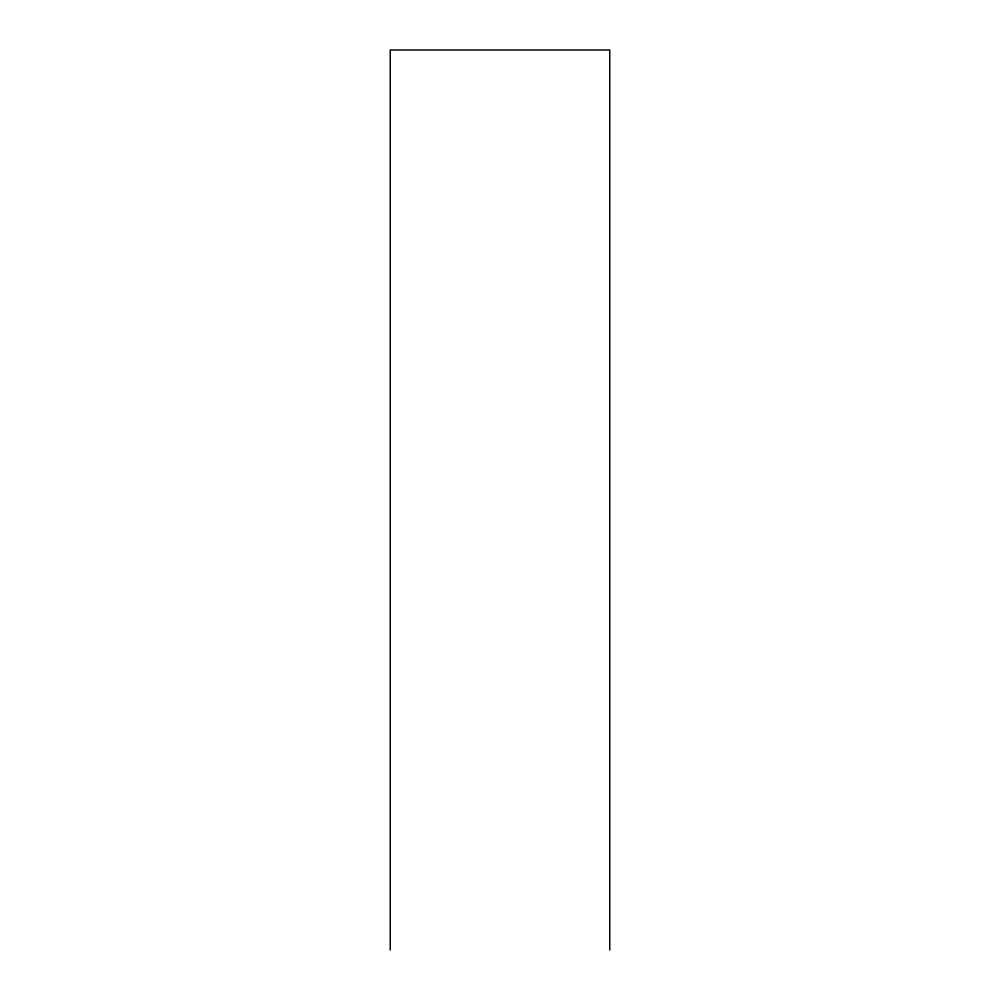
<?xml version="1.0" encoding="UTF-8"?>
<svg xmlns="http://www.w3.org/2000/svg" width="1000" height="1000" viewBox="0 0 1000 1000"><rect width="100%" height="100%" fill="white"/><g stroke="black" fill="none" stroke-linecap="round" stroke-linejoin="round"><path stroke-width="1.5" d="M609.763 950L609.763 50L390.238 50L390.238 950"/></g></svg>
